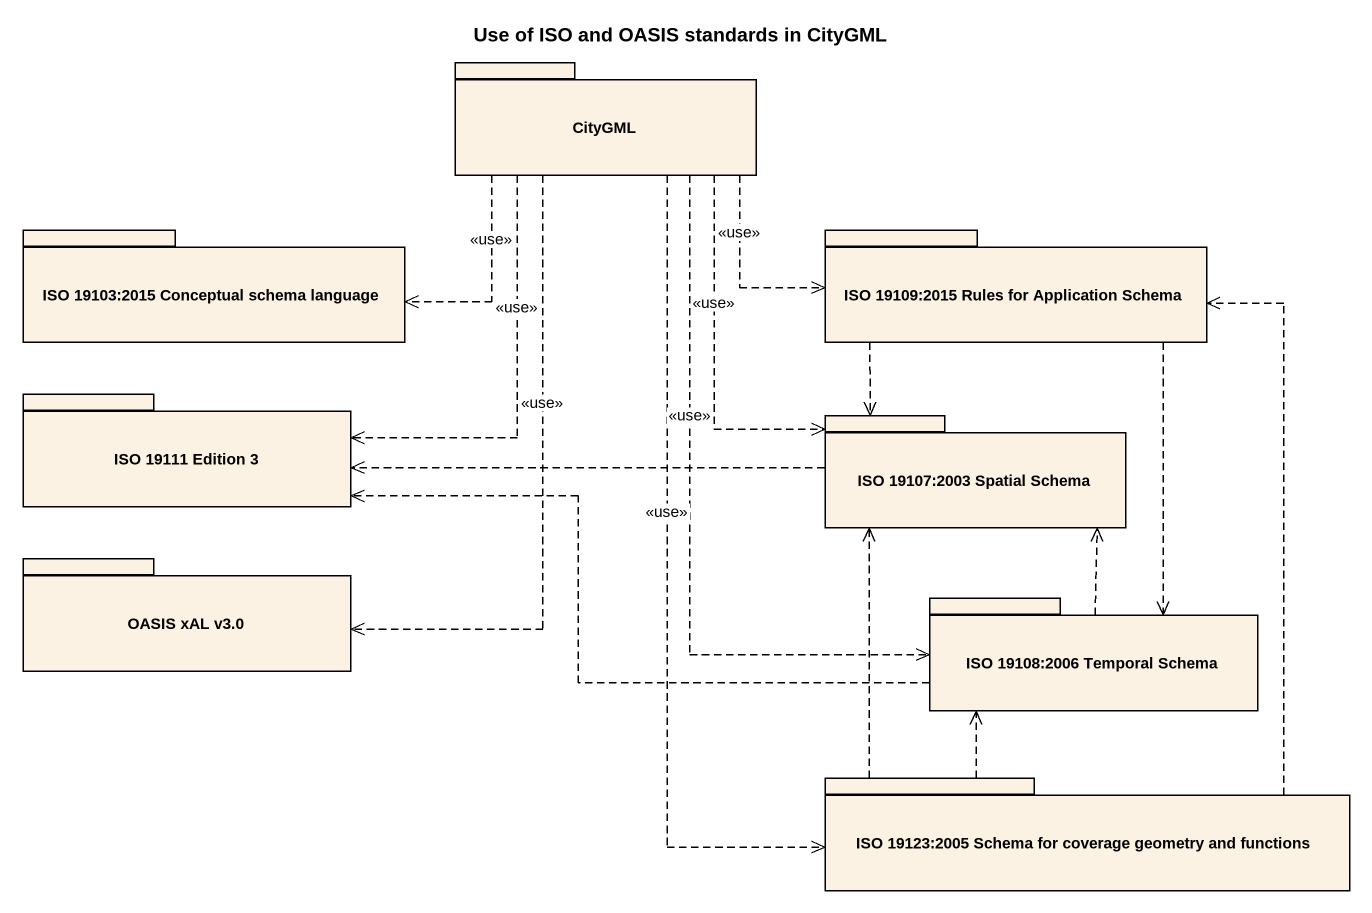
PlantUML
@startuml
title Use of ISO and OASIS standards in CityGML
package CityGML #FCF2E3 {
}
package "ISO 19103:2015 Conceptual schema language" as ISO_19103_2015_Conceptual #FCF2E3 {
}
package "ISO 19109:2015 Rules for Application Schema" as ISO_19109_2015_Rules_for #FCF2E3 {
}
package "ISO 19111 Edition 3" as ISO_19111_Edition_3 #FCF2E3 {
}
package "ISO 19107:2003 Spatial Schema" as ISO_19107_2003_Spatial #FCF2E3 {
}
package "OASIS xAL v3.0" as OASIS_xAL_v3_0 #FCF2E3 {
}
package "ISO 19108:2006 Temporal Schema" as ISO_19108_2006_Temporal #FCF2E3 {
}
package "ISO 19123:2005 Schema for coverage geometry and functions" as ISO_19123_2005_Schema_for #FCF2E3 {
}
CityGML .left.> ISO_19103_2015_Conceptual : <<use>>
CityGML .right.> ISO_19109_2015_Rules_for : <<use>>
CityGML ..> ISO_19111_Edition_3 : <<use>>
CityGML ..> ISO_19107_2003_Spatial : <<use>>
CityGML ..> OASIS_xAL_v3_0 : <<use>>
CityGML ..> ISO_19108_2006_Temporal : <<use>>
CityGML ..> ISO_19123_2005_Schema_for : <<use>>
ISO_19109_2015_Rules_for ..> ISO_19107_2003_Spatial
ISO_19109_2015_Rules_for ..> ISO_19108_2006_Temporal
ISO_19107_2003_Spatial .left.> ISO_19111_Edition_3
ISO_19108_2006_Temporal .left.> ISO_19111_Edition_3
ISO_19108_2006_Temporal .up.> ISO_19107_2003_Spatial
ISO_19123_2005_Schema_for .up.> ISO_19109_2015_Rules_for
ISO_19123_2005_Schema_for .up.> ISO_19107_2003_Spatial
ISO_19123_2005_Schema_for .up.> ISO_19108_2006_Temporal
@enduml
